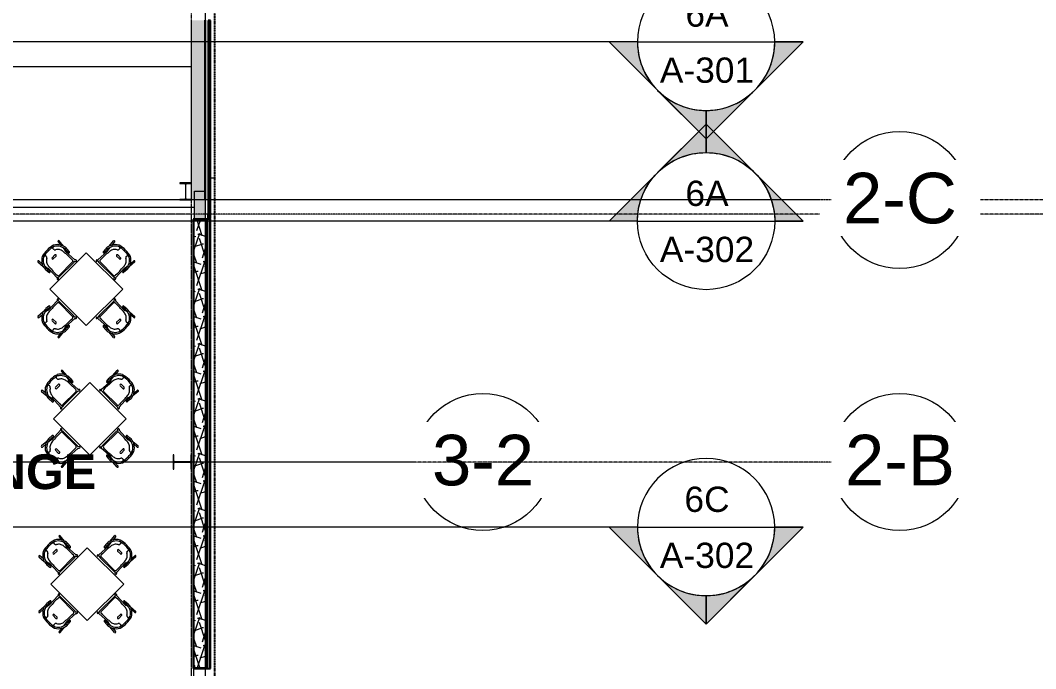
# Model space of a CAD drawing. Header units: inches. Extents: x 25369 to 33161, y -23509 to -20274.
# Drawn here: x 32081 to 32791, y -22688 to -22234 of the extents above; entities that cross this region are included whole.
import ezdxf

# ---------------------------------------------------------------- set-up
doc = ezdxf.new("R2010")
doc.units = ezdxf.units.IN
doc.header["$MEASUREMENT"] = 0
for name, pattern in [('Dash 1_16_', [0.125, 0.0625, -0.0625]), ('Grid Line 1_2_', [0.875, 0.5, -0.125, 0.125, -0.125]), ('Hidden', [0.28125, 0.1875, -0.09375])]:
    doc.linetypes.add(name, pattern=pattern)
for name, color, linetype, lineweight in [('A-AREA', 32, 'Continuous', 9), ('A-DETL', 90, 'Continuous', 9), ('A-FLOR', 192, 'Continuous', 9), ('A-GLAZ-CWMG', 51, 'Continuous', 9), ('A-PROP-SBCK', 71, 'Hidden', 25), ('A-WALL', 113, 'Continuous', 9), ('A-WALL-PATT', 111, 'Continuous', 25), ('Conc', 7, 'Continuous', 9), ('G-ANNO-SYMB', 111, 'Continuous', 9), ('I-FURN', 30, 'Continuous', 9), ('M-AREA-IDEN', 171, 'Continuous', 9), ('S-BEAM', 12, 'Continuous', 9), ('S-COLS', 52, 'Continuous', 9), ('S-GRID', 1, 'Continuous', 9), ('S-GRID-IDEN', 1, 'Continuous', 9)]:
    doc.layers.add(name, color=color, linetype=linetype, lineweight=lineweight)
doc.styles.add('Arial', font='arial.ttf', dxfattribs={"height": 35.407186})
doc.styles.add('Arial_1', font='arial.ttf', dxfattribs={"height": 17.703593})
doc.styles.add('Arial_B', font='arialbd.ttf', dxfattribs={"height": 24.354149})
pattern_1 = [(45, (5929.126, 0), (-19.00703, 19.00703), []), (45, (5929.126, 28.8), (-19.00703, 19.00703), [])]

# ---------------------------------------------------------------- blocks, each defined once
blk = doc.blocks.new('Struct_Xcel_Sports Complex_rvt-2-Overall Floor Plan')
at = {"layer": 'A-DETL', "linetype": 'Dash 1_16_'}
for p, q in [((26263.39, -22359.55), (25985.89, -22359.55)), ((26271.39, -22538.05), (26271.39, -22359.55)), ((26271.39, -22369.55), (25850.02, -22369.55)), ((26271.39, -22779.05), (26271.39, -22548.05))]:
    blk.add_line(p, q, dxfattribs=at)
at = {"layer": 'A-FLOR', "color": 7}
blk.add_line((26272.89, -22687.68), (26272.89, -22790.8), dxfattribs=at)
blk = doc.blocks.new('Girt_C - 8_D-1409812-Overall Floor Plan')
at = {"layer": 'S-BEAM'}
for points in [[(26276.24, -22372.93), (26281.2, -22372.93), (26281.2, -22359.55), (26280.75, -22359.55), (26280.75, -22353.43), (26273.58, -22353.43), (26273.58, -22372.93)], [(26273.41, -22372.93), (26273.58, -22372.93), (26273.58, -22359.55), (26273.39, -22359.55), (26273.39, -22372.93)], [(26281.24, -22372.93), (26281.39, -22372.93), (26281.36, -22359.55), (26281.2, -22359.55), (26281.2, -22372.93)]]:
    blk.add_hatch(color=256, dxfattribs=at).paths.add_polyline_path(points, flags=0)
for p, q in [((26273.39, -22353.43), (26273.39, -22372.93)), ((26273.58, -22353.43), (26280.75, -22353.43)), ((26281.39, -22372.93), (26281.39, -22359.55))]:
    blk.add_line(p, q, dxfattribs=at)
blk = doc.blocks.new('Falcon 7700 Series Pedestal Base - 36_ Square Top x 30_ - Wheelchair Height-460525-Overall Floor Plan')
at = {"layer": 'I-FURN'}
for p, q in [((18, 18), (-18, 18)), ((-18, 18), (-18, -18)), ((18, -18), (18, 18)), ((-18, -18), (18, -18))]:
    blk.add_line(p, q, dxfattribs=at)
blk = doc.blocks.new('HermanMiller_Collection_Air-Chair_SideChair_Arms - Arms-457867-Overall Floor Plan')
at = {"layer": 'I-FURN'}
for p, q in [((-3.55, 10.02), (-8.45, 10.45)), ((-8.45, 9.45), (-5.47, 9.18)), ((-3.35, 9.02), (-0.6, 8.8)), ((2.04, 10.2), (-0.69, 10.45)), ((-0.34, 8.32), (-0.6, 8.8)), ((-0.6, 8.8), (0.38, 8.73)), ((8.79, 8.8), (-0.34, 8.32)), ((0.77, 8.78), (2.2, 9.22)), ((6.45, 7.57), (7.62, 7.57)), ((9.32, 9.33), (8.79, 8.8)), ((9.17, 7.94), (10.01, 8.64)), ((-3.6, 1.35), (-3.6, -1.35)), ((-2.35, -1.35), (-2.35, 1.35)), ((8.7, 6.35), (8.7, -6.35)), ((9.52, -6.69), (9.52, 6.69)), ((-5.47, -9.18), (-8.45, -9.45)), ((-8.45, -10.45), (-3.55, -10.02)), ((-3.35, -9.02), (-0.6, -8.8)), ((-0.69, -10.45), (2.04, -10.2)), ((-0.6, -8.8), (-0.34, -8.32)), ((0.38, -8.73), (-0.6, -8.8)), ((-0.34, -8.32), (8.79, -8.8)), ((2.2, -9.22), (0.77, -8.78)), ((6.45, -7.57), (7.62, -7.57)), ((8.79, -8.8), (9.32, -9.33)), ((10.01, -8.64), (9.17, -7.94))]:
    blk.add_line(p, q, dxfattribs=at)
for centre, radius, start, end in [((-1.51, 1.66), 8.5, 117.78509, 152.21491), ((-8.45, 9.95), 0.5, 90, 270), ((-0.65, 0.76), 8.69, 90.78928, 148.92022), ((-2.46, 4.97), 5.17, 102.20965, 125.54804), ((-0.92, 1.66), 5.55, 95.46765, 123.46257), ((-1.25, 4.41), 6.06, 84.72014, 112.31104), ((6.58, -76.67), 84.24, 90.09111, 95.46765), ((-0.51, -9.88), 19.32, 84.42218, 90.78928), ((0.44, 9.26), 0.53, 159.74052, 262.71978), ((0.45, 9.65), 0.924, 265.61152, 290.36387), ((1.81, 9.64), 0.521, 212.95553, 275.04447), ((2.06, 9.7), 0.499, 287, 91.30538), ((7.62, 6.48), 1.09, 353.24671, 90.09111), ((7.56, 6.82), 1.97, 356.10334, 34.65425), ((9.66, 8.99), 0.49, 315, 135), ((9.93, 0), 19.77, 163.47875, 196.52125), ((9.93, 0), 18.77, 163.78547, 196.21453), ((-7.66, 5.36), 2.08, 305.4968, 328.6439), ((-0.23, 0.83), 6.63, 124.50042, 148.6439), ((-2.98, 1.35), 0.625, 360, 180), ((-1.51, -1.66), 8.5, 207.78509, 242.21491), ((-0.65, -0.76), 8.69, 211.07978, 269.21072), ((-7.66, -5.36), 2.08, 31.3561, 54.5032), ((-0.23, -0.83), 6.63, 211.3561, 235.49958), ((-0.92, -1.66), 5.55, 236.53743, 264.53235), ((-2.98, -1.35), 0.625, 180, 360), ((7.62, -6.48), 1.09, 269.90889, 6.75329), ((7.56, -6.82), 1.97, 325.34575, 3.89666), ((-8.45, -9.95), 0.5, 90, 270), ((-2.46, -4.97), 5.17, 234.45196, 257.79035), ((-1.25, -4.41), 6.06, 247.68896, 275.27986), ((6.58, 76.67), 84.24, 264.53235, 269.90889), ((-0.51, 9.88), 19.32, 269.21072, 275.57782), ((0.44, -9.26), 0.53, 97.28022, 200.25948), ((0.45, -9.65), 0.924, 69.63613, 94.38848), ((1.81, -9.64), 0.521, 84.95553, 147.04447), ((2.06, -9.7), 0.499, 268.69462, 73), ((9.66, -8.99), 0.49, 225, 45)]:
    blk.add_arc(centre, radius, start, end, dxfattribs=at)
for centre, major_axis, ratio, start_param, end_param in [((-7.46, 6.92), (0.03, 3.66), 0.320235, 2.34328, 2.536765), ((-7.87, 5.38), (-0.03, 1.79), 0.298783, 2.522217, 3.153947), ((-7.46, -6.92), (-0.03, 3.66), 0.320235, 0.604828, 0.798312), ((-7.87, -5.38), (0.03, 1.79), 0.298783, 6.270831, 6.902561)]:
    blk.add_ellipse(centre, major_axis=major_axis, ratio=ratio, start_param=start_param, end_param=end_param, dxfattribs=at)
for points in [[(-6.45, 3.67), (-6.52, 3.66), (-6.67, 3.64), (-6.9, 3.62), (-7.13, 3.61), (-7.4, 3.6), (-7.65, 3.59), (-7.83, 3.59)], [(-6.45, -3.67), (-6.52, -3.66), (-6.67, -3.64), (-6.9, -3.62), (-7.13, -3.61), (-7.4, -3.6), (-7.65, -3.59), (-7.83, -3.59)]]:
    blk.add_open_spline(points, degree=3, knots=[-1, -1, -1, -1, -0.75, -0.5, -0.375, -0.25, 0, 0, 0, 0], dxfattribs=at)
blk = doc.blocks.new('HermanMiller_Collection_Air-Chair_SideChair_Arms - Arms-460524-Overall Floor Plan')
at = {"layer": 'I-FURN'}
for p, q in [((-8.45, 10.45), (-3.55, 10.02)), ((-5.47, 9.18), (-8.45, 9.45)), ((-3.35, 9.02), (-0.6, 8.8)), ((-0.69, 10.45), (2.04, 10.2)), ((-0.6, 8.8), (-0.34, 8.32)), ((0.38, 8.73), (-0.6, 8.8)), ((-0.34, 8.32), (8.79, 8.8)), ((2.2, 9.22), (0.77, 8.78)), ((6.45, 7.57), (7.62, 7.57)), ((8.79, 8.8), (9.32, 9.33)), ((10.01, 8.64), (9.17, 7.94)), ((-3.6, -1.35), (-3.6, 1.35)), ((-2.35, 1.35), (-2.35, -1.35)), ((8.7, -6.35), (8.7, 6.35)), ((9.52, 6.69), (9.52, -6.69)), ((-8.45, -9.45), (-5.47, -9.18)), ((-3.55, -10.02), (-8.45, -10.45)), ((-3.35, -9.02), (-0.6, -8.8)), ((2.04, -10.2), (-0.69, -10.45)), ((-0.34, -8.32), (-0.6, -8.8)), ((-0.6, -8.8), (0.38, -8.73)), ((8.79, -8.8), (-0.34, -8.32)), ((0.77, -8.78), (2.2, -9.22)), ((6.45, -7.57), (7.62, -7.57)), ((9.32, -9.33), (8.79, -8.8)), ((9.17, -7.94), (10.01, -8.64))]:
    blk.add_line(p, q, dxfattribs=at)
for centre, radius, start, end in [((-1.51, 1.66), 8.5, 117.78509, 152.21491), ((-8.45, 9.95), 0.5, 90, 270), ((-0.65, 0.76), 8.69, 90.78928, 148.92022), ((-2.46, 4.97), 5.17, 102.20965, 125.54804), ((-0.92, 1.66), 5.55, 95.46765, 123.46257), ((-1.25, 4.41), 6.06, 84.72014, 112.31104), ((6.58, -76.67), 84.24, 90.09111, 95.46765), ((-0.51, -9.88), 19.32, 84.42218, 90.78928), ((0.44, 9.26), 0.53, 159.74052, 262.71978), ((0.45, 9.65), 0.924, 265.61152, 290.36387), ((1.81, 9.64), 0.521, 212.95553, 275.04447), ((2.06, 9.7), 0.499, 287, 91.30538), ((7.62, 6.48), 1.09, 353.24671, 90.09111), ((7.56, 6.82), 1.97, 356.10334, 34.65425), ((9.66, 8.99), 0.49, 315, 135), ((9.93, 0), 19.77, 163.47875, 196.52125), ((9.93, 0), 18.77, 163.78547, 196.21453), ((-7.66, 5.36), 2.08, 305.4968, 328.6439), ((-0.23, 0.83), 6.63, 124.50042, 148.6439), ((-2.98, 1.35), 0.625, 0, 180), ((-1.51, -1.66), 8.5, 207.78509, 242.21491), ((-0.65, -0.76), 8.69, 211.07978, 269.21072), ((-7.66, -5.36), 2.08, 31.3561, 54.5032), ((-0.23, -0.83), 6.63, 211.3561, 235.49958), ((-0.92, -1.66), 5.55, 236.53743, 264.53235), ((-2.98, -1.35), 0.625, 180, 0), ((7.62, -6.48), 1.09, 269.90889, 6.75329), ((7.56, -6.82), 1.97, 325.34575, 3.89666), ((-8.45, -9.95), 0.5, 90, 270), ((-2.46, -4.97), 5.17, 234.45196, 257.79035), ((-1.25, -4.41), 6.06, 247.68896, 275.27986), ((6.58, 76.67), 84.24, 264.53235, 269.90889), ((-0.51, 9.88), 19.32, 269.21072, 275.57782), ((0.44, -9.26), 0.53, 97.28022, 200.25948), ((0.45, -9.65), 0.924, 69.63613, 94.38848), ((1.81, -9.64), 0.521, 84.95553, 147.04447), ((2.06, -9.7), 0.499, 268.69462, 73), ((9.66, -8.99), 0.49, 225, 45)]:
    blk.add_arc(centre, radius, start, end, dxfattribs=at)
for centre, major_axis, ratio, start_param, end_param in [((-7.46, 6.92), (0.03, 3.66), 0.320235, 2.34328, 2.536765), ((-7.87, 5.38), (-0.03, 1.79), 0.298783, 2.522217, 3.153947), ((-7.46, -6.92), (-0.03, 3.66), 0.320235, 0.604828, 0.798312), ((-7.87, -5.38), (0.03, 1.79), 0.298783, 6.270831, 6.902561)]:
    blk.add_ellipse(centre, major_axis=major_axis, ratio=ratio, start_param=start_param, end_param=end_param, dxfattribs=at)
for points in [[(-6.45, 3.67), (-6.52, 3.66), (-6.67, 3.64), (-6.9, 3.62), (-7.13, 3.61), (-7.4, 3.6), (-7.65, 3.59), (-7.83, 3.59)], [(-6.45, -3.67), (-6.52, -3.66), (-6.67, -3.64), (-6.9, -3.62), (-7.13, -3.61), (-7.4, -3.6), (-7.65, -3.59), (-7.83, -3.59)]]:
    blk.add_open_spline(points, degree=3, knots=[-1, -1, -1, -1, -0.75, -0.5, -0.375, -0.25, 0, 0, 0, 0], dxfattribs=at)
blk = doc.blocks.new('Rectangular Mullion - Profile_Polycarbonate_Upper and left-1189760-Overall Floor Plan')
at = {"layer": 'A-GLAZ-CWMG'}
blk.add_hatch(color=256, dxfattribs=at).paths.add_polyline_path([(0, -0.98), (-0.06, -0.92), (-0.06, 1.08), (0, 1.14)], flags=0)
at = {"layer": 'A-GLAZ-CWMG', "lineweight": 13}
for p, q in [((-3.62, 1.14), (0, 1.14)), ((-3.62, 0.79), (-3.62, 1.14)), ((-3.37, 0.79), (-3.62, 0.79)), ((-0.06, 1.08), (-3.56, 1.08)), ((-3.56, 1.08), (-3.56, 0.85)), ((-3.56, 0.85), (-3.37, 0.85)), ((-3.37, 0.85), (-3.37, 0.79)), ((-0.06, -0.92), (-0.06, 1.08)), ((0, 1.14), (0, -0.98)), ((-2.83, -0.98), (-2.83, -0.86)), ((-2.83, -0.86), (-2.77, -0.86)), ((0, -0.98), (-2.83, -0.98)), ((-2.77, -0.86), (-2.77, -0.92)), ((-2.77, -0.92), (-0.06, -0.92))]:
    blk.add_line(p, q, dxfattribs=at)
blk = doc.blocks.new('Girt_Z - 10_D-1236892-Overall Floor Plan')
at = {"layer": 'S-BEAM'}
for points in [[(26280.75, -22359.55), (26280.75, -22233.68), (26271.39, -22233.68), (26271.39, -22359.55), (26276.24, -22359.55)], [(26281.39, -22359.55), (26281.39, -22233.68), (26280.82, -22233.68), (26280.82, -22359.55)]]:
    blk.add_hatch(color=256, dxfattribs=at).paths.add_polyline_path(points, flags=0)
for p, q in [((26271.39, -22347.55), (26271.39, -22233.68)), ((26280.75, -22359.55), (26280.75, -22233.68)), ((26280.82, -22359.55), (26280.82, -22233.68)), ((26281.39, -22233.68), (26281.39, -22359.55)), ((26271.39, -22359.12), (26271.39, -22347.99)), ((26280.75, -22359.55), (26271.39, -22359.55)), ((26280.82, -22359.55), (26280.75, -22359.55)), ((26281.39, -22359.55), (26280.82, -22359.55))]:
    blk.add_line(p, q, dxfattribs=at)
blk = doc.blocks.new('Section - Section Head - Filled-1526-Overall Floor Plan')
at = {"layer": 'G-ANNO-SYMB'}
h = blk.add_hatch(color=256, dxfattribs=at)
edge = h.paths.add_edge_path(flags=0)
edge.add_line((-0.4268, 0.1768), (-0.25, 0.3536))
edge.add_line((-0.25, 0.3536), (-0.25, 0.25))
edge.add_arc((-0.25, 0), 0.25, 90, 135)
h = blk.add_hatch(color=256, dxfattribs=at)
edge = h.paths.add_edge_path(flags=0)
edge.add_arc((-0.25, 0), 0.25, 45, 90)
edge.add_line((-0.25, 0.25), (-0.25, 0.3536))
edge.add_line((-0.25, 0.3536), (-0.0732, 0.1768))
h = blk.add_hatch(color=256, dxfattribs=at)
edge = h.paths.add_edge_path(flags=0)
edge.add_arc((-0.25, 0), 0.2503, 137.9216, 180)
edge.add_line((-0.5003, 0), (-0.6036, 0))
edge.add_line((-0.6036, 0), (-0.4358, 0.1678))
h = blk.add_hatch(color=256, dxfattribs=at)
edge = h.paths.add_edge_path(flags=0)
edge.add_line((-0.0642, 0.1678), (0.1036, 0))
edge.add_line((0.1036, 0), (0.0003, 0))
edge.add_arc((-0.25, 0), 0.2503, 0, 42.0784)
for p, q in [((-0.25, 0.3536), (-0.6036, 0)), ((-0.25, 0.3536), (-0.4268, 0.1768)), ((-0.25, 0.3536), (0.1036, 0)), ((-0.25, 0.25), (-0.25, 0.3536)), ((-0.0732, 0.1768), (-0.25, 0.3536)), ((-0.25, 0.3536), (-0.25, 0.25)), ((-0.4358, 0.1678), (-0.6036, 0)), ((0.1036, 0), (-0.0642, 0.1678)), ((-0.6036, 0), (-0.5003, 0)), ((0.0003, 0), (0.1036, 0)), ((-0.5, 0), (-0.6036, 0)), ((0, 0), (0.1036, 0))]:
    blk.add_line(p, q, dxfattribs=at)
for radius, start, end in [(0.25, 360, 180), (0.25, 90, 135), (0.25, 45, 90), (0.2503, 137.9216, 180), (0.2503, 0, 42.0784), (0.25, 180, 360)]:
    blk.add_arc((-0.25, 0), radius, start, end, dxfattribs=at)
blk = doc.blocks.new('Grid - Grid Head - Circle-14747-Overall Floor Plan')
at = {"layer": 'S-GRID-IDEN'}
blk.add_circle((0, 0), 0.25, dxfattribs=at)

msp = doc.modelspace()

# ---------------------------------------------------------------- hatches: boundary and pattern name
at = {"layer": 'A-WALL'}
msp.add_hatch(color=256, dxfattribs=at).paths.add_polyline_path([(32202.52, -22687.68), (32212.02, -22687.68), (32212.02, -22686.93), (32202.52, -22686.93), (32202.52, -22373.68), (32212.02, -22373.68), (32212.02, -22372.93), (32201.77, -22372.93), (32201.77, -22687.68)], flags=0)
at = {"layer": 'A-WALL', "lineweight": 5}
for points in [[(32210.52, -22686.93), (32211.02, -22686.93), (32211.02, -22373.68), (32210.52, -22373.68), (32210.52, -22685.4)], [(32212.02, -22687.68), (32213.52, -22687.68), (32213.52, -22372.93), (32212.02, -22372.93), (32212.02, -22686.93)], [(32213.83, -22687.68), (32213.83, -22372.93), (32213.52, -22372.93), (32213.52, -22687.68)]]:
    msp.add_hatch(color=256, dxfattribs=at).paths.add_polyline_path(points, flags=0)
at = {"layer": 'A-WALL-PATT', "lineweight": 9, "transparency": 33554649}
msp.add_hatch(color=256, dxfattribs=at).paths.add_polyline_path([(32213.8, -22372.18), (32213.8, -22233.74), (32212.23, -22233.74), (32212.23, -22372.18)], flags=0)
at = {"layer": 'A-WALL-PATT', "lineweight": 9}
h = msp.add_hatch(dxfattribs=at)
h.set_pattern_fill('FP_16', color=256, style=0, pattern_type=2)
h.set_pattern_definition([(161.57, (5930.086, 0.96), (-7.6802237, -0.0009796), [0, -54.643, 6.067, 0]), (18.43, (5928.166, 0.96), (-7.6802237, 0.0009796), [0, -54.643, 6.067, 0]), (108.43, (5930.086, 0.96), (3.8382953, -19.20136532), [18.211, -42.499]), (71.57, (5928.166, 0.96), (3.8382953, 19.20136532), [18.211, -42.499])])
h.paths.add_polyline_path([(32202.52, -22686.93), (32210.52, -22686.93), (32210.52, -22373.68), (32202.52, -22373.68), (32202.52, -22685.4)], flags=0)
h = msp.add_hatch(dxfattribs=at)
h.set_pattern_fill('FP_18', color=256, style=0, pattern_type=2)
h.set_pattern_definition([(0, (5929.126, 0), (0, 24), []), (90, (5929.126, 0), (-24, 1e-15), [])])
h.paths.add_polyline_path([(32211.02, -22686.93), (32212.02, -22686.93), (32212.02, -22373.68), (32211.02, -22373.68), (32211.02, -22685.4)], flags=0)
at = {"layer": 'S-COLS'}
h = msp.add_hatch(dxfattribs=at)
h.set_pattern_fill('FP_13', color=256, style=0, pattern_type=2)
h.set_pattern_definition(pattern_1)
h.paths.add_polyline_path([(32192.52, -22359.55), (32200.52, -22359.55), (32200.52, -22359.12), (32197.35, -22359.12), (32196.86, -22358.92), (32196.66, -22358.43), (32196.66, -22348.68), (32196.86, -22348.19), (32197.35, -22347.99), (32200.52, -22347.99), (32200.52, -22347.55), (32192.52, -22347.55), (32192.52, -22347.99), (32195.68, -22347.99), (32196.17, -22348.19), (32196.37, -22348.68), (32196.37, -22358.43), (32196.17, -22358.92), (32195.68, -22359.12), (32192.52, -22359.12)], flags=0)
h = msp.add_hatch(dxfattribs=at)
h.set_pattern_fill('FP_13', color=256, style=0, pattern_type=2)
h.set_pattern_definition(pattern_1)
h.paths.add_polyline_path([(32200.52, -22548.05), (32200.52, -22538.05), (32200.08, -22538.05), (32200.08, -22542.22), (32199.88, -22542.71), (32199.39, -22542.91), (32188.89, -22542.91), (32188.4, -22542.71), (32188.2, -22542.22), (32188.2, -22538.05), (32187.77, -22538.05), (32187.82, -22548.05), (32188.2, -22548.05), (32188.2, -22543.89), (32188.4, -22543.4), (32188.89, -22543.2), (32199.39, -22543.2), (32199.88, -22543.4), (32200.08, -22543.89), (32200.08, -22548.05)], flags=0)
h = msp.add_hatch(dxfattribs=at)
h.set_pattern_fill('FP_13', color=256, style=0, pattern_type=2)
h.set_pattern_definition(pattern_1)
h.paths.add_polyline_path([(32210.52, -22687.68), (32210.52, -22685.34), (32210.24, -22685.45), (32210.13, -22685.73), (32209.87, -22687.37), (32203.17, -22687.37), (32202.79, -22685.45), (32202.52, -22685.4), (32202.52, -22687.68)], flags=0)

# ---------------------------------------------------------------- linework, layer by layer
at = {"layer": 'A-AREA'}
msp.add_line((31779.14, -22364.49), (32202.52, -22364.49), dxfattribs=at)
at = {"layer": 'A-FLOR'}
msp.add_line((30532.52, -22266.05), (32200.52, -22266.05), dxfattribs=at)
at = {"layer": 'A-PROP-SBCK'}
msp.add_line((32216.64, -20555.04), (32216.64, -23034), dxfattribs=at)
at = {"layer": 'A-WALL', "lineweight": 25}
for p, q in [((32212.23, -22233.74), (32212.23, -22372.18)), ((32213.8, -22233.74), (32212.23, -22233.74)), ((32213.8, -22372.18), (32213.8, -22233.74)), ((32201.77, -22372.93), (32201.77, -22687.68)), ((32213.83, -22372.93), (32201.77, -22372.93)), ((32212.23, -22372.18), (32213.8, -22372.18)), ((32213.83, -22687.68), (32213.83, -22372.93)), ((32201.77, -22687.68), (32213.83, -22687.68))]:
    msp.add_line(p, q, dxfattribs=at)
at = {"layer": 'A-WALL'}
for p, q in [((32202.52, -22686.93), (32202.52, -22373.68)), ((32212.02, -22373.68), (32202.52, -22373.68)), ((32210.52, -22686.93), (32210.52, -22373.68)), ((32211.02, -22686.93), (32211.02, -22373.68)), ((32212.02, -22687.68), (32212.02, -22372.93)), ((32213.52, -22687.68), (32213.52, -22372.93)), ((32202.52, -22686.93), (32212.02, -22686.93))]:
    msp.add_line(p, q, dxfattribs=at)
at = {"layer": 'Conc'}
for p, q in [((32212.23, -22344.18), (32212.12, -22344.18)), ((32213.8, -22344.18), (32212.23, -22344.18)), ((32215.98, -22344.18), (32213.8, -22344.18))]:
    msp.add_line(p, q, dxfattribs=at)
at = {"layer": 'G-ANNO-SYMB'}
for p, q in [((32512.73, -22248.83), (27933.02, -22248.83)), ((32512.73, -22248.83), (32608.73, -22248.83)), ((32512.73, -22374.36), (27926.42, -22374.36)), ((32512.73, -22374.36), (32608.73, -22374.36)), ((32512.73, -22588.63), (27922.79, -22588.63)), ((32512.73, -22588.63), (32608.73, -22588.63))]:
    msp.add_line(p, q, dxfattribs=at)
at = {"layer": 'S-COLS', "lineweight": 15}
for p, q in [((32200.52, -22347.55), (32192.52, -22347.55)), ((32192.52, -22347.55), (32192.52, -22347.99)), ((32192.52, -22347.99), (32195.68, -22347.99)), ((32196.37, -22348.68), (32196.37, -22358.43)), ((32196.66, -22358.43), (32196.66, -22348.68)), ((32197.35, -22347.99), (32200.52, -22347.99)), ((32200.52, -22347.99), (32200.52, -22347.55)), ((32195.68, -22359.12), (32192.52, -22359.12)), ((32192.52, -22359.12), (32192.52, -22359.55)), ((32192.52, -22359.55), (32200.52, -22359.55)), ((32200.52, -22359.12), (32197.35, -22359.12)), ((32200.52, -22359.55), (32200.52, -22359.12)), ((32188.2, -22538.05), (32187.77, -22538.05)), ((32187.77, -22538.05), (32187.77, -22548.05)), ((32188.2, -22542.22), (32188.2, -22538.05)), ((32200.52, -22538.05), (32200.08, -22538.05)), ((32200.08, -22538.05), (32200.08, -22542.22)), ((32200.52, -22548.05), (32200.52, -22538.05)), ((32188.2, -22548.05), (32188.2, -22543.89)), ((32199.39, -22542.91), (32188.89, -22542.91)), ((32188.89, -22543.2), (32199.39, -22543.2)), ((32200.08, -22543.89), (32200.08, -22548.05)), ((32187.77, -22548.05), (32188.2, -22548.05)), ((32200.08, -22548.05), (32200.52, -22548.05)), ((32202.52, -22685.34), (32202.52, -22687.68)), ((32202.52, -22687.68), (32210.52, -22687.68)), ((32203.17, -22687.37), (32202.91, -22685.73)), ((32209.87, -22687.37), (32203.17, -22687.37)), ((32210.13, -22685.73), (32209.87, -22687.37)), ((32210.52, -22687.68), (32210.52, -22685.34))]:
    msp.add_line(p, q, dxfattribs=at)
for centre, radius, start, end in [((32195.68, -22348.68), 0.691, 0, 90), ((32197.35, -22348.68), 0.691, 90, 180), ((32195.68, -22358.43), 0.691, 270, 0), ((32197.35, -22358.43), 0.691, 180, 270), ((32188.89, -22542.22), 0.691, 180, 270), ((32188.89, -22543.89), 0.691, 90, 180), ((32199.39, -22542.22), 0.691, 270, 0), ((32199.39, -22543.89), 0.691, 0, 90), ((32202.52, -22685.73), 0.39, 0, 90), ((32210.52, -22685.73), 0.39, 90, 180)]:
    msp.add_arc(centre, radius, start, end, dxfattribs=at)
at = {"layer": 'S-GRID', "linetype": 'Grid Line 1_2_'}
for p, q in [((32200.52, -22389.58), (32200.52, -20550.05)), ((32210.52, -22999.8), (32210.52, -20646.05)), ((32210.52, -23317.24), (32210.52, -20998.43)), ((33026.59, -22359.55), (28666.64, -22359.55)), ((32930.59, -22369.55), (28666.64, -22369.55)), ((32200.52, -23413.24), (32200.52, -22389.58))]:
    msp.add_line(p, q, dxfattribs=at)

# ---------------------------------------------------------------- block references
at = {"lineweight": 5}
msp.add_blockref('Struct_Xcel_Sports Complex_rvt-2-Overall Floor Plan', (5929.13, 0), dxfattribs=at)
at = {"layer": 'A-GLAZ-CWMG', "extrusion": (0, 0, -1), "rotation": 269.9999999999958}
msp.add_blockref('Rectangular Mullion - Profile_Polycarbonate_Upper and left-1189760-Overall Floor Plan', (-32213.02, -22372.68), dxfattribs=at)
at = {"layer": 'G-ANNO-SYMB', "xscale": 191.9999999999999, "yscale": 191.9999999999999, "zscale": 191.9999999999999, "rotation": 180}
for p in [(32512.73, -22248.83), (32512.73, -22588.63)]:
    msp.add_blockref('Section - Section Head - Filled-1526-Overall Floor Plan', p, dxfattribs=at)
at = {"layer": 'G-ANNO-SYMB', "extrusion": (0, 0, -1), "xscale": 191.9999999999999, "yscale": 191.9999999999999, "zscale": 191.9999999999999}
msp.add_blockref('Section - Section Head - Filled-1526-Overall Floor Plan', (-32512.73, -22374.36), dxfattribs=at)
at = {"layer": 'I-FURN'}
for name, p, rotation in [('HermanMiller_Collection_Air-Chair_SideChair_Arms - Arms-457867-Overall Floor Plan', (32106.51, -22401.55), 314.9999999999997), ('HermanMiller_Collection_Air-Chair_SideChair_Arms - Arms-460524-Overall Floor Plan', (32147.52, -22401.55), 224.9999999999995), ('Falcon 7700 Series Pedestal Base - 36_ Square Top x 30_ - Wheelchair Height-460525-Overall Floor Plan', (32127.01, -22422.05), 314.9999999999997), ('HermanMiller_Collection_Air-Chair_SideChair_Arms - Arms-457867-Overall Floor Plan', (32106.51, -22442.56), 44.99999999999943), ('HermanMiller_Collection_Air-Chair_SideChair_Arms - Arms-460524-Overall Floor Plan', (32147.52, -22442.56), 134.9999999999997), ('HermanMiller_Collection_Air-Chair_SideChair_Arms - Arms-457867-Overall Floor Plan', (32108.92, -22492.24), 314.9999999999997), ('HermanMiller_Collection_Air-Chair_SideChair_Arms - Arms-460524-Overall Floor Plan', (32149.93, -22492.24), 224.9999999999995), ('Falcon 7700 Series Pedestal Base - 36_ Square Top x 30_ - Wheelchair Height-460525-Overall Floor Plan', (32129.42, -22512.74), 314.9999999999997), ('HermanMiller_Collection_Air-Chair_SideChair_Arms - Arms-457867-Overall Floor Plan', (32108.92, -22533.25), 44.99999999999943), ('HermanMiller_Collection_Air-Chair_SideChair_Arms - Arms-460524-Overall Floor Plan', (32149.93, -22533.25), 134.9999999999997), ('HermanMiller_Collection_Air-Chair_SideChair_Arms - Arms-457867-Overall Floor Plan', (32107.21, -22608.05), 314.9999999999997), ('HermanMiller_Collection_Air-Chair_SideChair_Arms - Arms-460524-Overall Floor Plan', (32148.22, -22608.05), 224.9999999999995), ('Falcon 7700 Series Pedestal Base - 36_ Square Top x 30_ - Wheelchair Height-460525-Overall Floor Plan', (32127.71, -22628.55), 314.9999999999997), ('HermanMiller_Collection_Air-Chair_SideChair_Arms - Arms-457867-Overall Floor Plan', (32107.21, -22649.06), 44.99999999999943), ('HermanMiller_Collection_Air-Chair_SideChair_Arms - Arms-460524-Overall Floor Plan', (32148.22, -22649.06), 134.9999999999997)]:
    msp.add_blockref(name, p, dxfattribs=dict(at, rotation=rotation))
at = {"layer": 'S-BEAM'}
for name in ['Girt_Z - 10_D-1236892-Overall Floor Plan', 'Girt_C - 8_D-1409812-Overall Floor Plan']:
    msp.add_blockref(name, (5929.13, 0), dxfattribs=at)
at = {"layer": 'S-GRID-IDEN', "xscale": 191.9999999999999, "yscale": 191.9999999999999, "zscale": 191.9999999999999}
for p, rotation in [((32696.19, -22359.55), 89.9999999999998), ((32404.47, -22543.05), 89.99999999999984), ((32696.19, -22543.05), 89.9999999999998)]:
    msp.add_blockref('Grid - Grid Head - Circle-14747-Overall Floor Plan', p, dxfattribs=dict(at, rotation=rotation))

# ---------------------------------------------------------------- texts
at = {"layer": 'G-ANNO-SYMB', "char_height": 17.704, "attachment_point": 2, "line_spacing_factor": 0.938532, "style": 'Arial_1'}
for s, insert, width in [('6A', (32561.35, -22220.49), 36.072), ('A-301', (32561.35, -22259.77), 78.624), ('6A', (32561.35, -22346.02), 36.072), ('A-302', (32561.35, -22385.29), 78.624), ('6C', (32561.35, -22560.29), 37.584), ('A-302', (32561.35, -22599.56), 78.624)]:
    msp.add_mtext(s, dxfattribs=dict(at, insert=insert, width=width))
at = {"layer": 'M-AREA-IDEN', "insert": (32061.17, -22537.68), "char_height": 24.354, "width": 169.056, "attachment_point": 2, "line_spacing_factor": 0.938532, "style": 'Arial_B'}
msp.add_mtext('LOUNGE', dxfattribs=at)

# ---------------------------------------------------------------- next in the draw order: texts
at = {"layer": 'S-GRID-IDEN', "char_height": 35.407, "attachment_point": 2, "line_spacing_factor": 0.938532, "style": 'Arial', "bg_fill": 3, "box_fill_scale": 1.25, "bg_fill_color": 0, "bg_fill_transparency": 0}
for s, insert, width in [('2-C', (32696.39, -22340.49), 94.608), ('3-2', (32404.66, -22523.99), 85.104), ('2-B', (32696.39, -22523.99), 91.584)]:
    msp.add_mtext(s, dxfattribs=dict(at, insert=insert, width=width))

# ---------------------------------------------------------------- next in the draw order: linework, layer by layer
at = {"layer": 'S-GRID', "linetype": 'Grid Line 1_2_'}
for p, q in [((32648.19, -22359.55), (28582.64, -22359.55)), ((32356.47, -22543.05), (27400.49, -22543.05)), ((32648.19, -22543.05), (27719.33, -22543.05))]:
    msp.add_line(p, q, dxfattribs=at)

doc.saveas('drawing.dxf')
